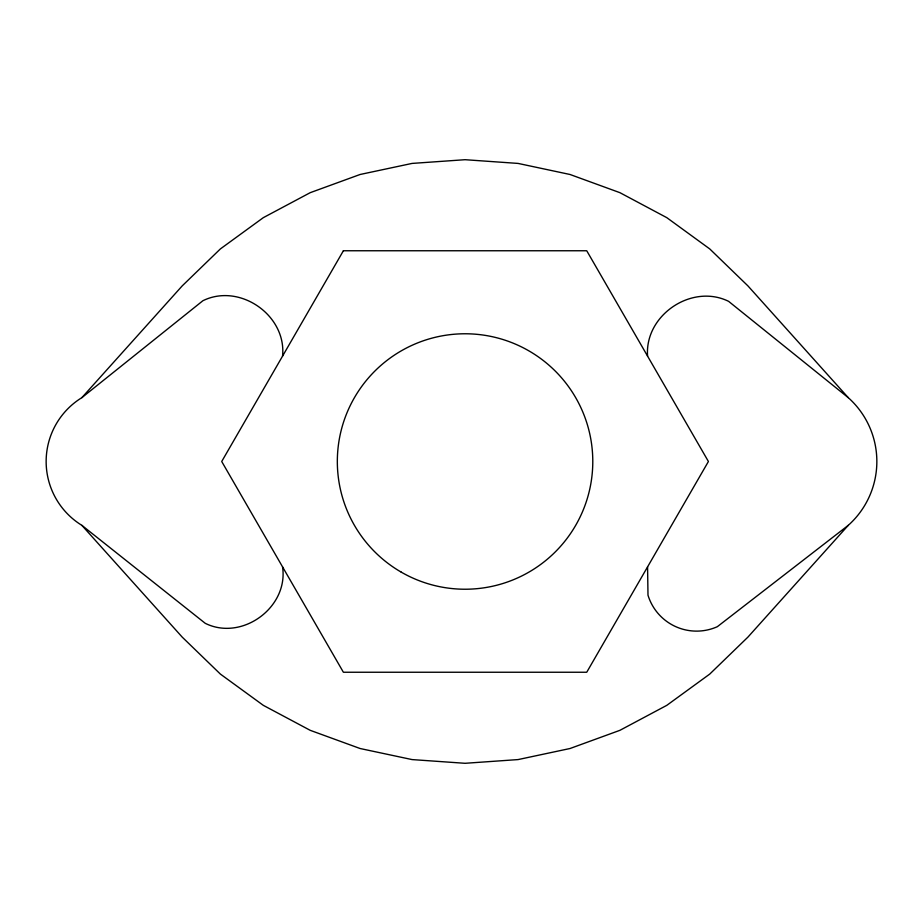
<?xml version="1.0" encoding="UTF-8"?>
<svg xmlns="http://www.w3.org/2000/svg" width="923" height="923" viewBox="0 0 923 923"><rect width="100%" height="100%" fill="white"/><g stroke="black" fill="none" stroke-linecap="round" stroke-linejoin="round"><path stroke-width="1.38" d="M647.577 356.128C644.462 315.204 691.765 283.223 728.593 301.336L848.237 397.64A85.574 85.574 0 0 1 848.237 525.36L747.907 637.124L709.741 674.078L666.798 705.345L619.921 730.324L570.01 748.518L518.057 759.583L465.065 763.298L412.073 759.583L360.108 748.518L310.209 730.324L263.32 705.345L220.378 674.078L182.223 637.124L81.882 525.36A74.925 74.925 0 0 1 81.882 397.64L182.223 285.876L220.378 248.922L263.32 217.655L310.209 192.676L360.108 174.482L412.073 163.417L465.065 159.702L518.057 163.417L570.01 174.482L619.921 192.676L666.798 217.655L709.741 248.922L747.907 285.876L848.237 397.64M81.882 397.64L202.898 300.725C239.68 282.588 286.765 315.343 282.553 356.128M848.237 525.36L717.333 626.694A50.823 50.823 0 0 1 647.992 595.185L647.577 566.872M81.882 525.36L205.252 623.325C241.988 641.508 288.691 607.392 282.553 566.872M343.391 250.756L221.716 461.5L343.391 672.244L586.74 672.244L708.414 461.5L586.74 250.756L343.391 250.756M401.193 572.11A127.72 127.72 0 0 0 592.785 461.5A127.72 127.72 0 0 0 401.193 350.89A127.72 127.72 0 0 0 401.193 572.11"/></g></svg>
